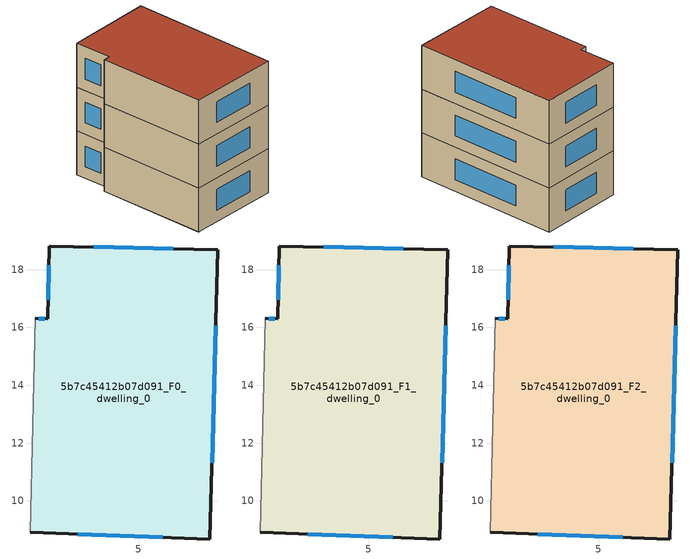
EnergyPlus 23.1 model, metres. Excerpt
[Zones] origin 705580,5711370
5b7c45412b07d091_F0_dwelling_0
 floor ground (EU_floor_Construction): 7.74,18.68 7.47,8.68 1.26,8.91 1.43,16.31 1.87,16.29 1.91,18.81 z0
 wall outside (EU_wall_Construction): 1.26,8.91 7.47,8.68 7.74,18.68 1.91,18.81 1.87,16.29 1.43,16.31 z0:3
 wall adiabatic (EU_wall_Construction): 1.43,16.31 1.26,8.91 z0:3
 window (EU_Window_Construction): 1.9,18.15 1.88,16.96 / 6.21,18.72 3.44,18.78 / 7.54,11.31 7.67,16.05 / 2.89,8.85 5.84,8.74 / 1.75,16.3 1.54,16.31 z0.79:2.21
5b7c45412b07d091_F1_dwelling_0
 floor to 5b7c45412b07d091_F0_dwelling_0 (EU_floor_Construction): 7.74,18.68 7.47,8.68 1.25,8.91 1.43,16.31 1.87,16.29 1.91,18.81 z3
 wall outside (EU_wall_Construction): 1.26,8.91 7.47,8.68 7.74,18.68 1.91,18.81 1.87,16.29 1.43,16.31 z3:6
 wall adiabatic (EU_wall_Construction): 1.43,16.31 1.26,8.91 z3:6
 window (EU_Window_Construction): 1.9,18.15 1.88,16.96 / 6.21,18.72 3.44,18.78 / 7.54,11.31 7.67,16.05 / 2.89,8.85 5.84,8.74 / 1.75,16.3 1.54,16.31 z3.79:5.21
5b7c45412b07d091_F2_dwelling_0
 floor to 5b7c45412b07d091_F1_dwelling_0 (EU_floor_Construction): 7.74,18.68 7.47,8.68 1.25,8.91 1.43,16.31 1.87,16.29 1.91,18.81 z6
 wall outside (EU_wall_Construction): 1.26,8.91 7.47,8.68 7.74,18.68 1.91,18.81 1.87,16.29 1.43,16.31 z6:9
 wall adiabatic (EU_wall_Construction): 1.43,16.31 1.26,8.91 z6:9
 window (EU_Window_Construction): 1.9,18.15 1.88,16.96 / 6.21,18.72 3.44,18.78 / 7.54,11.31 7.67,16.05 / 2.89,8.85 5.84,8.74 / 1.75,16.3 1.54,16.31 z6.79:8.21
 roof outside (EU_roof_Construction): 7.47,8.68 7.74,18.68 1.91,18.81 1.87,16.29 1.43,16.31 1.26,8.91 z9
shading: 1.43,16.31 1.25,8.9 z0:9
[Building]
EU S2 Campaign: North Axis=0; Terrain=City; Solar Distribution=FullExterior
[Site:Location]
London: Latitude=51.5; Longitude=-0.5; Time Zone=0; Elevation=25
[SizingPeriod:WeatherFileDays]
AnnualSizingPeriod: Begin Month=1; Begin Day of Month=1; End Month=12; End Day of Month=31; Day of Week for Start Day=Monday; Use Weather File Daylight Saving Period=No; Use Weather File Rain and Snow Indicators=No
[MATERIAL]
EU_InternalMass_Material: Roughness=MediumRough; Thickness=0.1; Conductivity=1; Density=1800; Specific Heat=900; Thermal Absorptance=0.9; Solar Absorptance=0.7; Visible Absorptance=0.7
[MATERIAL:NOMASS] Roughness=MediumRough; Thermal Absorptance=0.9; Solar Absorptance=0.7; Visible Absorptance=0.7
Name | Thermal Resistance
EU_wall_NoMass | 0.555556
EU_roof_NoMass | 0.510204
EU_floor_NoMass | 1.68919
[WINDOWMATERIAL:SIMPLEGLAZINGSYSTEM]
EU_Window_SimpleGlazing: UFactor=3.96; Solar Heat Gain Coefficient=0.85; Visible Transmittance=0.85
[CONSTRUCTION]
EU_wall_Construction: EU_wall_NoMass
EU_roof_Construction: EU_roof_NoMass
EU_floor_Construction: EU_floor_NoMass
EU_Window_Construction: EU_Window_SimpleGlazing
EU_InternalMass_Construction: EU_InternalMass_Material
[ZONE] Type=1; Multiplier=1; Ceiling Height=autocalculate; Floor Area=autocalculate; Part of Total Floor Area=Yes
Name | Volume
5b7c45412b07d091_F0_dwelling_0 | 183.067
5b7c45412b07d091_F1_dwelling_0; 5b7c45412b07d091_F2_dwelling_0 | 183.066
[INTERNALMASS] Construction=EU_InternalMass_Construction; Surface Area=61.0221
Name | Zone or ZoneList
5b7c45412b07d091_F0_dwelling_0_EU_InternalMass | 5b7c45412b07d091_F0_dwelling_0
5b7c45412b07d091_F1_dwelling_0_EU_InternalMass | 5b7c45412b07d091_F1_dwelling_0
5b7c45412b07d091_F2_dwelling_0_EU_InternalMass | 5b7c45412b07d091_F2_dwelling_0
[OTHEREQUIPMENT] Fuel Type=Electricity; Design Level Calculation Method=Watts/Area; Power per Zone Floor Area=1; Fraction Latent=0; Fraction Radiant=0; Fraction Lost=0; Carbon Dioxide Generation Rate=0; EndUse Subcategory=EU_Step8_InternalGains
Name | Zone or ZoneList or Space or SpaceList | Schedule
EU_Step8_InternalGain_5b7c45412b07d091_F0_dwelling_0_f000 | 5b7c45412b07d091_F0_dwelling_0 | EU_Step8_GainSchedule_5b7c45412b07d091_F0_dwelling_0_f000
EU_Step8_InternalGain_5b7c45412b07d091_F1_dwelling_0_f000 | 5b7c45412b07d091_F1_dwelling_0 | EU_Step8_GainSchedule_5b7c45412b07d091_F1_dwelling_0_f000
EU_Step8_InternalGain_5b7c45412b07d091_F2_dwelling_0_f000 | 5b7c45412b07d091_F2_dwelling_0 | EU_Step8_GainSchedule_5b7c45412b07d091_F2_dwelling_0_f000
[ZONEVENTILATION:DESIGNFLOWRATE] Schedule=EU_AlwaysOn; Design Flow Rate Calculation Method=AirChanges/Hour; Air Changes per Hour=0.48; Ventilation Type=Natural; Fan Pressure Rise=0; Fan Total Efficiency=1; Constant Term Coefficient=1; Temperature Term Coefficient=0; Velocity Term Coefficient=0; Velocity Squared Term Coefficient=0; Minimum Indoor Temperature=-100; Maximum Indoor Temperature=100; Delta Temperature=-100; Minimum Outdoor Temperature=-100; Maximum Outdoor Temperature=100; Maximum Wind Speed=40
Name | Zone or ZoneList or Space or SpaceList
EU_ConstantAir_5b7c45412b07d091_F0_dwelling_0 | 5b7c45412b07d091_F0_dwelling_0
EU_ConstantAir_5b7c45412b07d091_F1_dwelling_0 | 5b7c45412b07d091_F1_dwelling_0
EU_ConstantAir_5b7c45412b07d091_F2_dwelling_0 | 5b7c45412b07d091_F2_dwelling_0
[HVACTEMPLATE:THERMOSTAT] Constant Heating Setpoint=20; Constant Cooling Setpoint=50
EU_HeatOnly_5b7c45412b07d091_F0_dwelling_0; EU_HeatOnly_5b7c45412b07d091_F1_dwelling_0; EU_HeatOnly_5b7c45412b07d091_F2_dwelling_0
[HVACTEMPLATE:ZONE:IDEALLOADSAIRSYSTEM] System Availability Schedule=EU_AlwaysOn; Maximum Heating Supply Air Temperature=50; Minimum Cooling Supply Air Temperature=13; Maximum Heating Supply Air Humidity Ratio=0.0156; Minimum Cooling Supply Air Humidity Ratio=0.0077; Heating Limit=NoLimit; Cooling Limit=NoLimit; Heating Availability Schedule=EU_AlwaysOn; Cooling Availability Schedule=EU_CoolingOff; Dehumidification Control Type=ConstantSensibleHeatRatio; Cooling Sensible Heat Ratio=0.7; Dehumidification Setpoint=60; Humidification Control Type=None; Humidification Setpoint=30; Outdoor Air Method=None; Outdoor Air Flow Rate per Person=0.00944; Outdoor Air Flow Rate per Zone Floor Area=0; Outdoor Air Flow Rate per Zone=0; Demand Controlled Ventilation Type=None; Outdoor Air Economizer Type=NoEconomizer; Heat Recovery Type=None; Sensible Heat Recovery Effectiveness=0.7; Latent Heat Recovery Effectiveness=0.65
Name | Template Thermostat
5b7c45412b07d091_F0_dwelling_0 | EU_HeatOnly_5b7c45412b07d091_F0_dwelling_0
5b7c45412b07d091_F1_dwelling_0 | EU_HeatOnly_5b7c45412b07d091_F1_dwelling_0
5b7c45412b07d091_F2_dwelling_0 | EU_HeatOnly_5b7c45412b07d091_F2_dwelling_0
[SIZING:ZONE] Zone Cooling Design Supply Air Temperature Input Method=SupplyAirTemperature; Zone Cooling Design Supply Air Temperature=13; Zone Heating Design Supply Air Temperature Input Method=SupplyAirTemperature; Zone Heating Design Supply Air Temperature=50; Zone Cooling Design Supply Air Humidity Ratio=0.008; Zone Heating Design Supply Air Humidity Ratio=0.008; Cooling Design Air Flow Method=DesignDay; Cooling Design Air Flow Rate=0; Cooling Minimum Air Flow per Zone Floor Area=0.000762; Cooling Minimum Air Flow=0; Cooling Minimum Air Flow Fraction=0.2; Heating Design Air Flow Method=DesignDay; Heating Design Air Flow Rate=0; Heating Maximum Air Flow per Zone Floor Area=0.002032; Heating Maximum Air Flow=0.141576; Heating Maximum Air Flow Fraction=0.3; Account for Dedicated Outdoor Air System=No; Dedicated Outdoor Air System Control Strategy=NeutralSupplyAir; Dedicated Outdoor Air Low Setpoint Temperature for Design=autosize; Dedicated Outdoor Air High Setpoint Temperature for Design=autosize; Zone Load Sizing Method=Sensible Load Only No Latent Load; Zone Latent Cooling Design Supply Air Humidity Ratio Input Method=HumidityRatioDifference; Zone Cooling Design Supply Air Humidity Ratio Difference=0.005; Zone Latent Heating Design Supply Air Humidity Ratio Input Method=HumidityRatioDifference; Zone Humidification Design Supply Air Humidity Ratio Difference=0.005
5b7c45412b07d091_F0_dwelling_0; 5b7c45412b07d091_F1_dwelling_0; 5b7c45412b07d091_F2_dwelling_0
[SCHEDULE:CONSTANT]
Name | Hourly Value
EU_AlwaysOn | 1
EU_CoolingOff | 0
[SCHEDULE:FILE] Column Number=1; Rows to Skip at Top=0; Number of Hours of Data=8760; Column Separator=Comma; Interpolate to Timestep=No; Minutes per Item=60; Adjust Schedule for Daylight Savings=Yes
Name | File
EU_Step8_GainSchedule_5b7c45412b07d091_F0_dwelling_0_f000 | ../../schedules/5b7c45412b07d091/5b7c45412b07d091_F0_dwelling_0_f000_gain.csv
EU_Step8_GainSchedule_5b7c45412b07d091_F1_dwelling_0_f000 | ../../schedules/5b7c45412b07d091/5b7c45412b07d091_F1_dwelling_0_f000_gain.csv
EU_Step8_GainSchedule_5b7c45412b07d091_F2_dwelling_0_f000 | ../../schedules/5b7c45412b07d091/5b7c45412b07d091_F2_dwelling_0_f000_gain.csv
